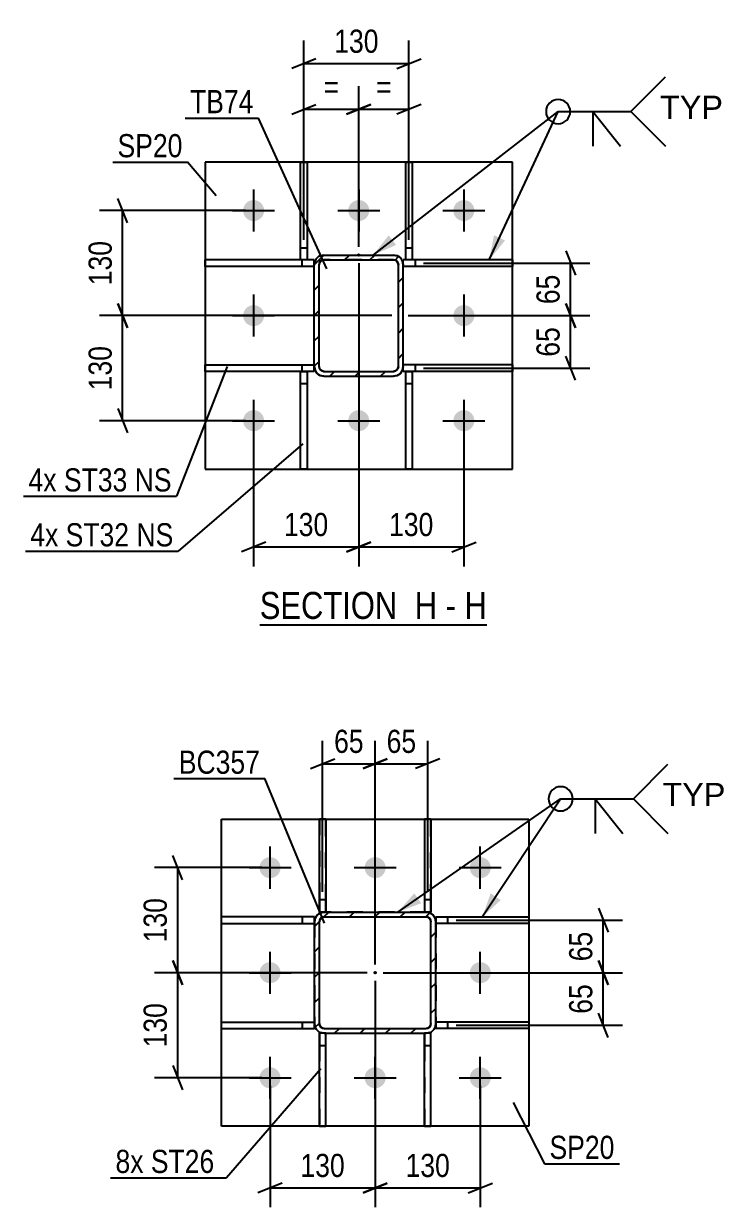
# Model space of a CAD drawing. Header units: millimetres. Extents: x -853 to 336, y -866 to -25.
# Drawn here: x -27.4 to 59.4, y -461.5 to -315 of the extents above; entities that cross this region are included whole.
import ezdxf

# ---------------------------------------------------------------- set-up
doc = ezdxf.new("R2010")
doc.units = ezdxf.units.MM
doc.linetypes.add('DXK_LINE_DOT2', pattern=[3.9198, 1.9599, -1.9599])
doc.linetypes.add('DXK_LINE_DOT3', pattern=[5.9187, 2.979, -0.9799, 0.9799, -0.9799])
doc.styles.add('Arial', font='ARIAL.TTF', dxfattribs={"height": 0.2})
doc.styles.add('Arial Narrow', font='ARIALN.TTF', dxfattribs={"height": 0.2})

# ---------------------------------------------------------------- blocks, each defined once
blk = doc.blocks.new('Unknown-570393679-18 - 10640')
at = {"color": 6, "linetype": 'Continuous'}
blk.add_line((1.84, -389.45), (29.92, -389.45), dxfattribs=at)
at = {"color": 0, "linetype": 'Continuous'}
for points in [[(19.95, -388.7), (19.95, -385.2), (1.84, -385.2), (1.84, -388.7)], [(23.77, -388.7), (23.77, -385.2), (21, -385.2), (21, -388.7)], [(26.1, -388.7), (26.1, -385.2), (24.82, -385.2), (24.82, -388.7)], [(29.92, -388.7), (29.92, -385.2), (27.15, -385.2), (27.15, -388.7)]]:
    blk.add_wipeout(points, dxfattribs=at)
at = {"color": 7, "linetype": 'Continuous', "style": 'Arial Narrow'}
for s, p in [('SECTION ', (1.84, -388.7)), ('H', (21, -388.7)), ('H', (27.15, -388.7)), ('-', (24.82, -388.7))]:
    blk.add_text(s, height=3.34, dxfattribs=at).set_placement(p)
blk = doc.blocks.new('Part-570393679-10887 - 10640')
at = {"color": 2, "linetype": 'Continuous'}
for p, q in [((-4.92, -345.07), (-4.92, -344.27)), ((6.89, -344.27), (-4.92, -344.27)), ((8.58, -345.07), (-4.92, -345.07)), ((8.58, -344.27), (7.69, -344.27)), ((8.58, -344.87), (8.58, -344.27))]:
    blk.add_line(p, q, dxfattribs=at)
at = {"color": 7, "linetype": 'DXK_LINE_DOT2'}
for p, q in [((7.69, -344.27), (6.89, -344.27)), ((7.08, -345.07), (7.08, -344.27)), ((8.58, -345.07), (8.58, -344.87))]:
    blk.add_line(p, q, dxfattribs=at)
blk = doc.blocks.new('Bolt-570393679-10666 - 10640')
at = {"linetype": 'Continuous'}
for points in [[(2.38, -338.17, -1), (-0.22, -338.17, -1)], [(15.38, -338.17, -1), (12.78, -338.17, -1)], [(28.38, -338.17, -1), (25.78, -338.17, -1)], [(2.38, -351.17, -1), (-0.22, -351.17, -1)], [(28.38, -351.17, -1), (25.78, -351.17, -1)], [(2.38, -364.17, -1), (-0.22, -364.17, -1)], [(15.38, -364.17, -1), (12.78, -364.17, -1)], [(28.38, -364.17, -1), (25.78, -364.17, -1)]]:
    blk.add_hatch(color=1, dxfattribs=at).paths.add_polyline_path(points)
at = {"color": 1, "linetype": 'Continuous'}
for p, q in [((1.08, -335.57), (1.08, -340.77)), ((14.08, -335.57), (14.08, -340.77)), ((27.08, -335.57), (27.08, -340.77)), ((-1.52, -338.17), (3.68, -338.17)), ((11.48, -338.17), (16.68, -338.17)), ((24.48, -338.17), (29.68, -338.17)), ((1.08, -348.57), (1.08, -353.77)), ((27.08, -348.57), (27.08, -353.77)), ((-1.52, -351.17), (3.68, -351.17)), ((24.48, -351.17), (29.68, -351.17)), ((1.08, -361.57), (1.08, -366.77)), ((14.08, -361.57), (14.08, -366.77)), ((27.08, -361.57), (27.08, -366.77)), ((-1.52, -364.17), (3.68, -364.17)), ((11.48, -364.17), (16.68, -364.17)), ((24.48, -364.17), (29.68, -364.17))]:
    blk.add_line(p, q, dxfattribs=at)
blk = doc.blocks.new('Part-570393679-10857 - 10640')
at = {"color": 2, "linetype": 'Continuous'}
for p, q in [((6.89, -344.28), (6.89, -332.17)), ((6.89, -332.17), (7.69, -332.17)), ((7.69, -332.17), (7.69, -344.28)), ((7.69, -344.28), (6.89, -344.28))]:
    blk.add_line(p, q, dxfattribs=at)
at = {"color": 7, "linetype": 'DXK_LINE_DOT2'}
blk.add_line((6.89, -342.78), (7.69, -342.78), dxfattribs=at)
blk = doc.blocks.new('Part-570393679-10862 - 10640')
at = {"color": 2, "linetype": 'Continuous'}
for p, q in [((19.89, -344.28), (19.89, -332.17)), ((19.89, -332.17), (20.69, -332.17)), ((20.69, -332.17), (20.69, -344.28)), ((20.69, -344.28), (19.89, -344.28))]:
    blk.add_line(p, q, dxfattribs=at)
at = {"color": 7, "linetype": 'DXK_LINE_DOT2'}
blk.add_line((19.89, -342.78), (20.69, -342.78), dxfattribs=at)
blk = doc.blocks.new('Part-570393679-10867 - 10640')
at = {"color": 2, "linetype": 'Continuous'}
for p, q in [((6.89, -370.17), (6.89, -358.08)), ((6.89, -358.08), (7.69, -358.08)), ((7.69, -358.08), (7.69, -370.17)), ((7.69, -370.17), (6.89, -370.17))]:
    blk.add_line(p, q, dxfattribs=at)
at = {"color": 7, "linetype": 'DXK_LINE_DOT2'}
blk.add_line((6.89, -359.58), (7.69, -359.58), dxfattribs=at)
blk = doc.blocks.new('Part-570393679-10882 - 10640')
at = {"color": 2, "linetype": 'Continuous'}
for p, q in [((33.08, -332.17), (-4.92, -332.17)), ((-4.92, -332.17), (-4.92, -370.17)), ((33.08, -370.17), (33.08, -332.17)), ((-4.92, -370.17), (33.08, -370.17))]:
    blk.add_line(p, q, dxfattribs=at)
blk = doc.blocks.new('Part-570393679-10892 - 10640')
at = {"color": 2, "linetype": 'Continuous'}
for p, q in [((19.89, -370.17), (19.89, -358.08)), ((19.89, -358.08), (20.69, -358.08)), ((20.69, -358.08), (20.69, -370.17)), ((20.69, -370.17), (19.89, -370.17))]:
    blk.add_line(p, q, dxfattribs=at)
at = {"color": 7, "linetype": 'DXK_LINE_DOT2'}
blk.add_line((19.89, -359.58), (20.69, -359.58), dxfattribs=at)
blk = doc.blocks.new('Part-570393679-10898 - 10640')
at = {"linetype": 'Continuous'}
h = blk.add_hatch(dxfattribs=at)
h.set_pattern_fill('', scale=0.7, style=0, pattern_type=0)
h.set_pattern_definition([(45, (8.5769, -344.869), (-1.57154, 1.57154), [])])
h.paths.add_polyline_path([(8.67, -344.41), (8.58, -344.87), (8.58, -357.47), (8.67, -357.93), (8.93, -358.32), (9.32, -358.58), (9.78, -358.67), (18.38, -358.67), (18.84, -358.58), (19.23, -358.32), (19.49, -357.93), (19.58, -357.47), (19.58, -344.87), (19.49, -344.41), (19.23, -344.02), (18.84, -343.76), (18.38, -343.67), (9.78, -343.67), (9.32, -343.76), (8.93, -344.02)])
h.paths.add_polyline_path([(9.55, -344.31), (9.78, -344.27), (18.38, -344.27), (18.61, -344.31), (18.8, -344.44), (18.93, -344.64), (18.98, -344.87), (18.98, -357.47), (18.93, -357.7), (18.8, -357.89), (18.61, -358.02), (18.38, -358.07), (9.78, -358.07), (9.55, -358.02), (9.35, -357.89), (9.22, -357.7), (9.18, -357.47), (9.18, -344.87), (9.22, -344.64), (9.35, -344.44)])
blk.add_hatch(color=30, dxfattribs=at).paths.add_polyline_path([(14.08, -343.77, -1), (14.08, -343.57, -1)])
at = {"color": 7, "linetype": 'DXK_LINE_DOT2'}
for p, q in [((9.32, -343.76), (9.78, -343.67)), ((9.78, -343.67), (18.38, -343.67)), ((18.38, -343.67), (18.84, -343.76)), ((8.58, -344.87), (8.67, -344.41)), ((8.58, -357.47), (8.58, -344.87)), ((9.22, -344.64), (9.18, -344.87)), ((9.18, -357.47), (9.18, -344.87)), ((9.35, -344.44), (9.22, -344.64)), ((9.55, -344.31), (9.35, -344.44)), ((9.78, -344.27), (9.55, -344.31)), ((18.38, -344.27), (9.78, -344.27)), ((18.61, -344.31), (18.38, -344.27)), ((18.8, -344.44), (18.61, -344.31)), ((18.93, -344.64), (18.8, -344.44)), ((18.98, -344.87), (18.93, -344.64)), ((18.98, -357.47), (18.98, -344.87)), ((19.49, -344.41), (19.58, -344.87)), ((19.58, -357.47), (19.58, -344.87)), ((8.67, -357.93), (8.58, -357.47)), ((9.18, -357.47), (9.22, -357.7)), ((9.22, -357.7), (9.35, -357.89)), ((9.78, -358.67), (9.32, -358.58)), ((9.35, -357.89), (9.55, -358.02)), ((9.55, -358.02), (9.78, -358.07)), ((9.78, -358.07), (18.38, -358.07)), ((9.78, -358.67), (18.38, -358.67)), ((18.38, -358.07), (18.61, -358.02)), ((18.84, -358.58), (18.38, -358.67)), ((18.61, -358.02), (18.8, -357.89)), ((18.8, -357.89), (18.93, -357.7)), ((18.93, -357.7), (18.98, -357.47)), ((19.58, -357.47), (19.49, -357.93))]:
    blk.add_line(p, q, dxfattribs=at)
at = {"color": 2, "linetype": 'Continuous'}
for p, q in [((9.78, -343.67), (9.32, -343.76)), ((9.78, -343.67), (18.38, -343.67)), ((18.84, -343.76), (18.38, -343.67)), ((8.67, -344.41), (8.58, -344.87)), ((8.58, -357.47), (8.58, -344.87)), ((9.18, -344.87), (9.22, -344.64)), ((9.18, -357.47), (9.18, -344.87)), ((9.22, -344.64), (9.35, -344.44)), ((9.35, -344.44), (9.55, -344.31)), ((9.55, -344.31), (9.78, -344.27)), ((9.78, -344.27), (18.38, -344.27)), ((18.38, -344.27), (18.61, -344.31)), ((18.61, -344.31), (18.8, -344.44)), ((18.8, -344.44), (18.93, -344.64)), ((18.93, -344.64), (18.98, -344.87)), ((18.98, -357.47), (18.98, -344.87)), ((19.58, -344.87), (19.49, -344.41)), ((19.58, -357.47), (19.58, -344.87)), ((8.58, -357.47), (8.67, -357.93)), ((9.22, -357.7), (9.18, -357.47)), ((9.35, -357.89), (9.22, -357.7)), ((9.32, -358.58), (9.78, -358.67)), ((9.55, -358.02), (9.35, -357.89)), ((9.78, -358.07), (9.55, -358.02)), ((9.78, -358.07), (18.38, -358.07)), ((9.78, -358.67), (18.38, -358.67)), ((18.61, -358.02), (18.38, -358.07)), ((18.38, -358.67), (18.84, -358.58)), ((18.8, -357.89), (18.61, -358.02)), ((18.93, -357.7), (18.8, -357.89)), ((18.98, -357.47), (18.93, -357.7)), ((19.49, -357.93), (19.58, -357.47))]:
    blk.add_line(p, q, dxfattribs=at)
at = {"color": 30, "linetype": 'DXK_LINE_DOT3'}
blk.add_line((14.08, -343.67), (14.08, -343.67), dxfattribs=at)
at = {"color": 30, "linetype": 'Continuous'}
blk.add_circle((14.08, -343.67), 0.1, dxfattribs=at)
at = {"color": 7, "linetype": 'DXK_LINE_DOT2'}
for centre, start, end in [((9.78, -344.87), 112.5, 157.5), ((18.38, -344.87), 22.5, 67.5), ((9.78, -357.47), 202.5, 247.5), ((18.38, -357.47), 292.5, 337.5)]:
    blk.add_arc(centre, 1.2, start, end, dxfattribs=at)
at = {"color": 2, "linetype": 'Continuous'}
for centre, start, end in [((9.78, -344.87), 112.5, 157.5), ((18.38, -344.87), 22.5, 67.5), ((9.78, -357.47), 202.5, 247.5), ((18.38, -357.47), 292.5, 337.5)]:
    blk.add_arc(centre, 1.2, start, end, dxfattribs=at)
blk = doc.blocks.new('Part-570393679-10906 - 10640')
at = {"color": 2, "linetype": 'Continuous'}
for p, q in [((-4.92, -358.07), (-4.92, -357.27)), ((-4.92, -357.27), (8.58, -357.27)), ((8.58, -358.07), (-4.92, -358.07)), ((8.58, -358.07), (8.58, -357.47))]:
    blk.add_line(p, q, dxfattribs=at)
at = {"color": 7, "linetype": 'DXK_LINE_DOT2'}
for p, q in [((7.08, -358.07), (7.08, -357.27)), ((8.58, -357.27), (8.58, -357.47))]:
    blk.add_line(p, q, dxfattribs=at)
blk = doc.blocks.new('Part-570393679-10911 - 10640')
at = {"color": 2, "linetype": 'Continuous'}
for p, q in [((19.89, -344.27), (19.58, -344.27)), ((19.58, -344.87), (19.58, -344.27)), ((33.08, -345.07), (19.58, -345.07)), ((33.08, -344.27), (20.69, -344.27)), ((33.08, -344.27), (33.08, -345.07))]:
    blk.add_line(p, q, dxfattribs=at)
at = {"color": 7, "linetype": 'DXK_LINE_DOT2'}
for p, q in [((19.58, -345.07), (19.58, -344.87)), ((20.69, -344.27), (19.89, -344.27)), ((21.08, -345.07), (21.08, -344.27))]:
    blk.add_line(p, q, dxfattribs=at)
blk = doc.blocks.new('Part-570393679-10916 - 10640')
at = {"color": 2, "linetype": 'Continuous'}
for p, q in [((33.08, -357.27), (19.58, -357.27)), ((33.08, -357.27), (33.08, -358.07)), ((19.58, -358.07), (19.58, -357.47)), ((33.08, -358.07), (19.58, -358.07))]:
    blk.add_line(p, q, dxfattribs=at)
at = {"color": 7, "linetype": 'DXK_LINE_DOT2'}
for p, q in [((19.58, -357.47), (19.58, -357.27)), ((21.08, -358.07), (21.08, -357.27))]:
    blk.add_line(p, q, dxfattribs=at)
blk = doc.blocks.new('Part-570393679-11430 - 11221')
at = {"color": 2, "linetype": 'Continuous'}
for p, q in [((23.61, -425.58), (23.61, -425.58)), ((23.61, -425.58), (35.11, -425.58)), ((23.61, -425.58), (23.61, -426.18)), ((35.11, -425.58), (35.11, -426.38)), ((35.11, -426.38), (23.61, -426.38))]:
    blk.add_line(p, q, dxfattribs=at)
at = {"color": 7, "linetype": 'DXK_LINE_DOT2'}
for p, q in [((23.61, -426.38), (23.61, -425.58)), ((23.61, -426.18), (23.61, -426.38)), ((25.11, -426.38), (25.11, -425.58))]:
    blk.add_line(p, q, dxfattribs=at)
blk = doc.blocks.new('Part-570393679-11398 - 11221')
at = {"color": 2, "linetype": 'Continuous'}
for p, q in [((-2.89, -426.38), (-2.89, -425.58)), ((8.61, -425.58), (-2.89, -425.58)), ((8.61, -425.58), (8.61, -425.58)), ((8.61, -425.58), (8.61, -426.18)), ((-2.89, -426.38), (8.61, -426.38))]:
    blk.add_line(p, q, dxfattribs=at)
at = {"color": 7, "linetype": 'DXK_LINE_DOT2'}
for p, q in [((7.11, -426.38), (7.11, -425.58)), ((8.61, -426.38), (8.61, -425.58)), ((8.61, -425.58), (8.61, -425.58)), ((8.61, -426.18), (8.61, -426.38))]:
    blk.add_line(p, q, dxfattribs=at)
blk = doc.blocks.new('Part-570393679-11300 - 11221')
at = {"linetype": 'Continuous'}
h = blk.add_hatch(dxfattribs=at)
h.set_pattern_fill('', scale=0.7, style=0, pattern_type=0)
h.set_pattern_definition([(45, (8.7007, -439.2362), (-1.57154, 1.57154), [])])
h.paths.add_polyline_path([(8.61, -438.78), (8.7, -439.24), (8.96, -439.63), (9.35, -439.89), (9.81, -439.98), (22.41, -439.98), (22.87, -439.89), (23.26, -439.63), (23.52, -439.24), (23.61, -438.78), (23.61, -426.18), (23.52, -425.72), (23.26, -425.33), (22.87, -425.07), (22.41, -424.98), (9.81, -424.98), (9.35, -425.07), (8.96, -425.33), (8.7, -425.72), (8.61, -426.18)])
h.paths.add_polyline_path([(9.21, -426.18), (9.26, -425.95), (9.39, -425.75), (9.58, -425.62), (9.81, -425.58), (22.41, -425.58), (22.64, -425.62), (22.83, -425.75), (22.96, -425.95), (23.01, -426.18), (23.01, -438.78), (22.96, -439.01), (22.83, -439.2), (22.64, -439.33), (22.41, -439.38), (9.81, -439.38), (9.58, -439.33), (9.39, -439.2), (9.26, -439.01), (9.21, -438.78)])
blk.add_hatch(color=30, dxfattribs=at).paths.add_polyline_path([(16.11, -432.58, -1), (16.11, -432.38, -1)])
at = {"color": 7, "linetype": 'DXK_LINE_DOT2'}
for p, q in [((8.61, -426.18), (8.7, -425.72)), ((8.61, -426.18), (8.61, -438.78)), ((9.26, -425.95), (9.21, -426.18)), ((9.21, -438.78), (9.21, -426.18)), ((9.39, -425.75), (9.26, -425.95)), ((9.35, -425.07), (9.81, -424.98)), ((9.58, -425.62), (9.39, -425.75)), ((9.81, -425.58), (9.58, -425.62)), ((22.41, -424.98), (9.81, -424.98)), ((9.81, -425.58), (22.41, -425.58)), ((22.41, -424.98), (22.87, -425.07)), ((22.64, -425.62), (22.41, -425.58)), ((22.83, -425.75), (22.64, -425.62)), ((22.96, -425.95), (22.83, -425.75)), ((23.01, -426.18), (22.96, -425.95)), ((23.01, -438.78), (23.01, -426.18)), ((23.52, -425.72), (23.61, -426.18)), ((23.61, -426.18), (23.61, -438.78)), ((8.7, -439.24), (8.61, -438.78)), ((9.21, -438.78), (9.26, -439.01)), ((9.26, -439.01), (9.39, -439.2)), ((9.39, -439.2), (9.58, -439.33)), ((9.58, -439.33), (9.81, -439.38)), ((9.81, -439.38), (22.41, -439.38)), ((22.41, -439.38), (22.64, -439.33)), ((22.64, -439.33), (22.83, -439.2)), ((22.83, -439.2), (22.96, -439.01)), ((22.96, -439.01), (23.01, -438.78)), ((23.61, -438.78), (23.52, -439.24)), ((9.81, -439.98), (9.35, -439.89)), ((9.81, -439.98), (22.41, -439.98)), ((22.87, -439.89), (22.41, -439.98))]:
    blk.add_line(p, q, dxfattribs=at)
at = {"color": 2, "linetype": 'Continuous'}
for p, q in [((8.7, -425.72), (8.61, -426.18)), ((8.61, -426.18), (8.61, -426.18)), ((8.61, -438.78), (8.61, -426.18)), ((9.21, -426.18), (9.26, -425.95)), ((9.21, -426.18), (9.21, -426.18)), ((9.21, -438.78), (9.21, -426.18)), ((9.26, -425.95), (9.39, -425.75)), ((9.81, -424.98), (9.35, -425.07)), ((9.39, -425.75), (9.58, -425.62)), ((9.58, -425.62), (9.81, -425.58)), ((9.81, -424.98), (9.81, -424.98)), ((9.81, -424.98), (22.41, -424.98)), ((9.81, -425.58), (9.81, -425.58)), ((9.81, -425.58), (22.41, -425.58)), ((22.41, -424.98), (22.41, -424.98)), ((22.87, -425.07), (22.41, -424.98)), ((22.41, -425.58), (22.41, -425.58)), ((22.41, -425.58), (22.64, -425.62)), ((22.64, -425.62), (22.83, -425.75)), ((22.83, -425.75), (22.96, -425.95)), ((22.96, -425.95), (23.01, -426.18)), ((23.01, -426.18), (23.01, -426.18)), ((23.01, -438.78), (23.01, -426.18)), ((23.61, -426.18), (23.52, -425.72)), ((23.61, -426.18), (23.61, -426.18)), ((23.61, -438.78), (23.61, -426.18)), ((8.61, -438.78), (8.61, -438.78)), ((8.61, -438.78), (8.7, -439.24)), ((9.21, -438.78), (9.21, -438.78)), ((9.26, -439.01), (9.21, -438.78)), ((9.39, -439.2), (9.26, -439.01)), ((9.58, -439.33), (9.39, -439.2)), ((9.81, -439.38), (9.58, -439.33)), ((9.81, -439.38), (9.81, -439.38)), ((9.81, -439.38), (22.41, -439.38)), ((22.64, -439.33), (22.41, -439.38)), ((22.41, -439.38), (22.41, -439.38)), ((22.83, -439.2), (22.64, -439.33)), ((22.96, -439.01), (22.83, -439.2)), ((23.01, -438.78), (22.96, -439.01)), ((23.01, -438.78), (23.01, -438.78)), ((23.52, -439.24), (23.61, -438.78)), ((23.61, -438.78), (23.61, -438.78)), ((9.35, -439.89), (9.81, -439.98)), ((9.81, -439.98), (9.81, -439.98)), ((9.81, -439.98), (22.41, -439.98)), ((22.41, -439.98), (22.87, -439.89)), ((22.41, -439.98), (22.41, -439.98))]:
    blk.add_line(p, q, dxfattribs=at)
at = {"color": 7, "linetype": 'DXK_LINE_DOT3'}
blk.add_line((16.11, -432.48), (16.11, -432.48), dxfattribs=at)
at = {"color": 30, "linetype": 'DXK_LINE_DOT3'}
blk.add_line((16.11, -432.48), (16.11, -432.48), dxfattribs=at)
at = {"color": 30, "linetype": 'Continuous'}
blk.add_circle((16.11, -432.48), 0.1, dxfattribs=at)
at = {"color": 7, "linetype": 'DXK_LINE_DOT2'}
for centre, start, end in [((9.81, -426.18), 112.5, 157.5), ((22.41, -426.18), 22.5, 67.5), ((9.81, -438.78), 202.5, 247.5), ((22.41, -438.78), 292.5, 337.5)]:
    blk.add_arc(centre, 1.2, start, end, dxfattribs=at)
at = {"color": 2, "linetype": 'Continuous'}
for centre, start, end in [((9.81, -426.18), 112.5, 157.5), ((22.41, -426.18), 22.5, 67.5), ((9.81, -438.78), 202.5, 247.5), ((22.41, -438.78), 292.5, 337.5)]:
    blk.add_arc(centre, 1.2, start, end, dxfattribs=at)
blk = doc.blocks.new('Part-570393679-11568 - 11221')
at = {"color": 2, "linetype": 'Continuous'}
for p, q in [((9.21, -439.98), (9.21, -439.98)), ((9.21, -451.48), (9.21, -439.98)), ((9.81, -439.98), (9.21, -439.98)), ((10.01, -451.48), (10.01, -439.98)), ((9.21, -451.48), (10.01, -451.48))]:
    blk.add_line(p, q, dxfattribs=at)
at = {"color": 7, "linetype": 'DXK_LINE_DOT2'}
for p, q in [((9.21, -439.98), (9.21, -441.48)), ((10.01, -439.98), (9.81, -439.98)), ((10.01, -441.48), (10.01, -439.98)), ((9.21, -441.48), (9.21, -451.48)), ((9.21, -441.48), (10.01, -441.48)), ((10.01, -451.48), (10.01, -441.48))]:
    blk.add_line(p, q, dxfattribs=at)
blk = doc.blocks.new('Part-570393679-11391 - 11221')
at = {"color": 2, "linetype": 'Continuous'}
for p, q in [((-2.89, -451.48), (-2.89, -413.48)), ((-2.89, -413.48), (35.11, -413.48)), ((35.11, -413.48), (35.11, -451.48)), ((35.11, -451.48), (-2.89, -451.48))]:
    blk.add_line(p, q, dxfattribs=at)
blk = doc.blocks.new('Part-570393679-11529 - 11221')
at = {"color": 2, "linetype": 'Continuous'}
for p, q in [((-2.89, -439.38), (-2.89, -438.58)), ((-2.89, -438.58), (8.61, -438.58)), ((-2.89, -439.38), (8.61, -439.38)), ((8.61, -438.78), (8.61, -439.38)), ((8.61, -439.38), (8.61, -439.38))]:
    blk.add_line(p, q, dxfattribs=at)
at = {"color": 7, "linetype": 'DXK_LINE_DOT2'}
for p, q in [((7.11, -439.38), (7.11, -438.58)), ((8.61, -439.38), (8.61, -438.58)), ((8.61, -438.58), (8.61, -438.78)), ((8.61, -439.38), (8.61, -439.38))]:
    blk.add_line(p, q, dxfattribs=at)
blk = doc.blocks.new('Part-570393679-11558 - 11221')
at = {"color": 2, "linetype": 'Continuous'}
for p, q in [((10.01, -413.48), (9.21, -413.48)), ((9.21, -424.98), (9.21, -413.48)), ((10.01, -413.48), (10.01, -424.98)), ((9.81, -424.98), (9.21, -424.98))]:
    blk.add_line(p, q, dxfattribs=at)
at = {"color": 7, "linetype": 'DXK_LINE_DOT2'}
for p, q in [((9.21, -413.48), (9.21, -423.48)), ((10.01, -423.48), (10.01, -413.48)), ((10.01, -423.48), (9.21, -423.48)), ((9.21, -423.48), (9.21, -424.98)), ((10.01, -424.98), (10.01, -423.48)), ((10.01, -424.98), (9.81, -424.98)), ((10.01, -424.98), (10.01, -424.98))]:
    blk.add_line(p, q, dxfattribs=at)
blk = doc.blocks.new('Part-570393679-11563 - 11221')
at = {"color": 2, "linetype": 'Continuous'}
for p, q in [((22.21, -451.48), (22.21, -439.98)), ((23.01, -439.98), (22.41, -439.98)), ((23.01, -451.48), (23.01, -439.98)), ((22.21, -451.48), (23.01, -451.48))]:
    blk.add_line(p, q, dxfattribs=at)
at = {"color": 7, "linetype": 'DXK_LINE_DOT2'}
for p, q in [((22.21, -439.98), (22.21, -439.98)), ((22.21, -439.98), (22.21, -441.48)), ((22.41, -439.98), (22.21, -439.98)), ((23.01, -441.48), (23.01, -439.98)), ((22.21, -441.48), (22.21, -451.48)), ((22.21, -441.48), (23.01, -441.48)), ((23.01, -451.48), (23.01, -441.48))]:
    blk.add_line(p, q, dxfattribs=at)
blk = doc.blocks.new('Part-570393679-11569 - 11221')
at = {"color": 2, "linetype": 'Continuous'}
for p, q in [((35.11, -438.58), (23.61, -438.58)), ((23.61, -438.78), (23.61, -439.38)), ((23.61, -439.38), (23.61, -439.38)), ((35.11, -439.38), (23.61, -439.38)), ((35.11, -438.58), (35.11, -439.38))]:
    blk.add_line(p, q, dxfattribs=at)
at = {"color": 7, "linetype": 'DXK_LINE_DOT2'}
for p, q in [((23.61, -439.38), (23.61, -438.58)), ((23.61, -438.58), (23.61, -438.78)), ((25.11, -439.38), (25.11, -438.58))]:
    blk.add_line(p, q, dxfattribs=at)
blk = doc.blocks.new('Part-570393679-11575 - 11221')
at = {"color": 2, "linetype": 'Continuous'}
for p, q in [((23.01, -413.48), (22.21, -413.48)), ((22.21, -413.48), (22.21, -424.98)), ((23.01, -413.48), (23.01, -424.98)), ((23.01, -424.98), (22.41, -424.98)), ((23.01, -424.98), (23.01, -424.98))]:
    blk.add_line(p, q, dxfattribs=at)
at = {"color": 7, "linetype": 'DXK_LINE_DOT2'}
for p, q in [((22.21, -413.48), (22.21, -423.48)), ((23.01, -423.48), (23.01, -413.48)), ((23.01, -423.48), (22.21, -423.48)), ((22.21, -423.48), (22.21, -424.98)), ((23.01, -424.98), (23.01, -423.48)), ((22.21, -424.98), (22.41, -424.98)), ((23.01, -424.98), (23.01, -424.98))]:
    blk.add_line(p, q, dxfattribs=at)
blk = doc.blocks.new('Bolt-570393679-11578 - 11221')
at = {"linetype": 'Continuous'}
for points in [[(1.81, -419.48, -1), (4.41, -419.48, -1)], [(14.81, -419.48, -1), (17.41, -419.48, -1)], [(27.81, -419.48, -1), (30.41, -419.48, -1)], [(1.81, -432.48, -1), (4.41, -432.48, -1)], [(27.81, -432.48, -1), (30.41, -432.48, -1)], [(1.81, -445.48, -1), (4.41, -445.48, -1)], [(14.81, -445.48, -1), (17.41, -445.48, -1)], [(27.81, -445.48, -1), (30.41, -445.48, -1)]]:
    blk.add_hatch(color=1, dxfattribs=at).paths.add_polyline_path(points)
at = {"color": 1, "linetype": 'Continuous'}
for p, q in [((3.11, -422.08), (3.11, -416.88)), ((16.11, -422.08), (16.11, -416.88)), ((29.11, -422.08), (29.11, -416.88)), ((0.51, -419.48), (5.71, -419.48)), ((13.51, -419.48), (18.71, -419.48)), ((26.51, -419.48), (31.71, -419.48)), ((3.11, -435.08), (3.11, -429.88)), ((29.11, -435.08), (29.11, -429.88)), ((0.51, -432.48), (5.71, -432.48)), ((26.51, -432.48), (31.71, -432.48)), ((3.11, -448.08), (3.11, -442.88)), ((16.11, -448.08), (16.11, -442.88)), ((29.11, -448.08), (29.11, -442.88)), ((0.51, -445.48), (5.71, -445.48)), ((13.51, -445.48), (18.71, -445.48)), ((26.51, -445.48), (31.71, -445.48))]:
    blk.add_line(p, q, dxfattribs=at)
blk = doc.blocks.new('StraightDimension-570393679-11087 - 10640')
at = {"color": 7, "linetype": 'Continuous'}
for p, q in [((7.29, -341.78), (7.29, -317.14)), ((20.29, -341.78), (20.29, -317.14)), ((8.79, -319.39), (5.79, -320.59)), ((7.29, -319.99), (20.29, -319.99)), ((18.79, -320.59), (21.79, -319.39))]:
    blk.add_line(p, q, dxfattribs=at)
at = {"color": 0}
blk.add_wipeout([(17.13, -319.24), (17.13, -315.04), (10.45, -315.04), (10.45, -319.24)], dxfattribs=at)
at = {"color": 3, "style": 'Arial Narrow'}
blk.add_text('130', height=2.863, dxfattribs=at).set_placement((11.05, -318.64))
blk = doc.blocks.new('StraightDimension-570393679-11026 - 10640')
at = {"color": 7, "linetype": 'Continuous'}
for p, q in [((39.67, -343.17), (40.87, -346.17)), ((22.08, -344.67), (42.67, -344.67)), ((40.27, -351.17), (40.27, -344.67)), ((40.87, -352.67), (39.67, -349.67)), ((20.18, -351.17), (42.67, -351.17))]:
    blk.add_line(p, q, dxfattribs=at)
at = {"color": 0}
blk.add_wipeout([(39.52, -345.49), (35.32, -345.49), (35.32, -350.35), (39.52, -350.35)], dxfattribs=at)
at = {"color": 3, "style": 'Arial Narrow'}
blk.add_text('65', height=2.863, rotation=90.0002, dxfattribs=at).set_placement((38.92, -349.75))
blk = doc.blocks.new('StraightDimension-570393679-11039 - 10640')
at = {"color": 7, "linetype": 'Continuous'}
for p, q in [((39.67, -349.67), (40.87, -352.67)), ((20.18, -351.17), (42.67, -351.17)), ((40.27, -357.67), (40.27, -351.17)), ((40.87, -359.17), (39.67, -356.17)), ((22.08, -357.67), (42.67, -357.67))]:
    blk.add_line(p, q, dxfattribs=at)
at = {"color": 0}
blk.add_wipeout([(39.52, -351.99), (35.32, -351.99), (35.32, -356.85), (39.52, -356.85)], dxfattribs=at)
at = {"color": 3, "style": 'Arial Narrow'}
blk.add_text('65', height=2.863, rotation=90.0002, dxfattribs=at).set_placement((38.92, -356.25))
blk = doc.blocks.new('StraightDimension-570393679-11052 - 10640')
at = {"color": 7, "linetype": 'Continuous'}
for p, q in [((14.08, -344.67), (14.08, -382.2)), ((27.08, -365.17), (27.08, -382.2)), ((15.58, -379.2), (12.58, -380.4)), ((25.58, -380.4), (28.58, -379.2)), ((14.08, -379.8), (27.08, -379.8))]:
    blk.add_line(p, q, dxfattribs=at)
at = {"color": 0}
blk.add_wipeout([(23.92, -379.05), (23.92, -374.85), (17.23, -374.85), (17.23, -379.05)], dxfattribs=at)
at = {"color": 3, "style": 'Arial Narrow'}
blk.add_text('130', height=2.863, dxfattribs=at).set_placement((17.83, -378.45))
blk = doc.blocks.new('StraightDimension-570393679-11062 - 10640')
at = {"color": 7, "linetype": 'Continuous'}
for p, q in [((14.08, -344.67), (14.08, -382.2)), ((1.08, -365.17), (1.08, -382.2)), ((2.58, -379.2), (-0.42, -380.4)), ((12.58, -380.4), (15.58, -379.2)), ((1.08, -379.8), (14.08, -379.8))]:
    blk.add_line(p, q, dxfattribs=at)
at = {"color": 0}
blk.add_wipeout([(10.92, -379.05), (10.92, -374.85), (4.23, -374.85), (4.23, -379.05)], dxfattribs=at)
at = {"color": 3, "style": 'Arial Narrow'}
blk.add_text('130', height=2.863, dxfattribs=at).set_placement((4.83, -378.45))
blk = doc.blocks.new('StraightDimension-570393679-11073 - 10640')
at = {"color": 7, "linetype": 'Continuous'}
for p, q in [((14.08, -342.67), (14.08, -322.79)), ((20.29, -341.78), (20.29, -322.79)), ((12.58, -326.24), (15.58, -325.04)), ((21.79, -325.04), (18.79, -326.24)), ((14.08, -325.64), (20.29, -325.64))]:
    blk.add_line(p, q, dxfattribs=at)
at = {"color": 0}
blk.add_wipeout([(18.74, -324.89), (18.74, -320.69), (15.63, -320.69), (15.63, -324.89)], dxfattribs=at)
at = {"color": 3, "style": 'Arial Narrow'}
blk.add_text('=', height=2.86, dxfattribs=at).set_placement((16.23, -324.29))
blk = doc.blocks.new('StraightDimension-570393679-11080 - 10640')
at = {"color": 7, "linetype": 'Continuous'}
for p, q in [((7.29, -341.78), (7.29, -322.79)), ((14.08, -342.67), (14.08, -322.79)), ((5.79, -326.24), (8.79, -325.04)), ((15.58, -325.04), (12.58, -326.24)), ((7.29, -325.64), (14.08, -325.64))]:
    blk.add_line(p, q, dxfattribs=at)
at = {"color": 0}
blk.add_wipeout([(12.24, -324.89), (12.24, -320.69), (9.13, -320.69), (9.13, -324.89)], dxfattribs=at)
at = {"color": 3, "style": 'Arial Narrow'}
blk.add_text('=', height=2.86, dxfattribs=at).set_placement((9.73, -324.29))
blk = doc.blocks.new('StraightDimension-570393679-11092 - 10640')
at = {"color": 7, "linetype": 'Continuous'}
for p, q in [((-14.52, -352.67), (-15.72, -349.67)), ((18.18, -351.17), (-17.97, -351.17)), ((-15.12, -364.17), (-15.12, -351.17)), ((-15.72, -362.67), (-14.52, -365.67)), ((0.08, -364.17), (-17.97, -364.17))]:
    blk.add_line(p, q, dxfattribs=at)
at = {"color": 0}
blk.add_wipeout([(-15.87, -354.33), (-20.07, -354.33), (-20.07, -361.01), (-15.87, -361.01)], dxfattribs=at)
at = {"color": 3, "style": 'Arial Narrow'}
blk.add_text('130', height=2.863, rotation=90.0002, dxfattribs=at).set_placement((-16.47, -360.41))
blk = doc.blocks.new('StraightDimension-570393679-11108 - 10640')
at = {"color": 7, "linetype": 'Continuous'}
for p, q in [((-14.52, -339.67), (-15.72, -336.67)), ((0.08, -338.17), (-17.97, -338.17)), ((-15.12, -351.17), (-15.12, -338.17)), ((-15.72, -349.67), (-14.52, -352.67)), ((18.18, -351.17), (-17.97, -351.17))]:
    blk.add_line(p, q, dxfattribs=at)
at = {"color": 0}
blk.add_wipeout([(-15.87, -341.33), (-20.07, -341.33), (-20.07, -348.01), (-15.87, -348.01)], dxfattribs=at)
at = {"color": 3, "style": 'Arial Narrow'}
blk.add_text('130', height=2.863, rotation=90.0002, dxfattribs=at).set_placement((-16.47, -347.41))
blk = doc.blocks.new('StraightDimension-570393679-11593 - 11221')
at = {"color": 7, "linetype": 'Continuous'}
for p, q in [((43.71, -430.98), (44.91, -433.98)), ((17.11, -432.48), (46.71, -432.48)), ((44.31, -438.98), (44.31, -432.48)), ((44.91, -440.48), (43.71, -437.48)), ((26.11, -438.98), (46.71, -438.98))]:
    blk.add_line(p, q, dxfattribs=at)
at = {"color": 0}
blk.add_wipeout([(43.56, -433.3), (39.36, -433.3), (39.36, -438.16), (43.56, -438.16)], dxfattribs=at)
at = {"color": 3, "style": 'Arial Narrow'}
blk.add_text('65', height=2.863, rotation=90.0002, dxfattribs=at).set_placement((42.96, -437.56))
blk = doc.blocks.new('StraightDimension-570393679-11637 - 11221')
at = {"color": 7, "linetype": 'Continuous'}
for p, q in [((16.11, -433.48), (16.11, -461.51)), ((3.11, -446.48), (3.11, -461.51)), ((4.61, -458.51), (1.61, -459.71)), ((3.11, -459.11), (16.11, -459.11)), ((14.61, -459.71), (17.61, -458.51))]:
    blk.add_line(p, q, dxfattribs=at)
at = {"color": 0}
blk.add_wipeout([(12.95, -458.36), (12.95, -454.16), (6.27, -454.16), (6.27, -458.36)], dxfattribs=at)
at = {"color": 3, "style": 'Arial Narrow'}
blk.add_text('130', height=2.863, dxfattribs=at).set_placement((6.87, -457.76))
blk = doc.blocks.new('StraightDimension-570393679-11606 - 11221')
at = {"color": 7, "linetype": 'Continuous'}
for p, q in [((43.71, -424.48), (44.91, -427.48)), ((26.11, -425.98), (46.71, -425.98)), ((44.31, -432.48), (44.31, -425.98)), ((44.91, -433.98), (43.71, -430.98)), ((17.11, -432.48), (46.71, -432.48))]:
    blk.add_line(p, q, dxfattribs=at)
at = {"color": 0}
blk.add_wipeout([(43.56, -426.8), (39.36, -426.8), (39.36, -431.66), (43.56, -431.66)], dxfattribs=at)
at = {"color": 3, "style": 'Arial Narrow'}
blk.add_text('65', height=2.863, rotation=90.0002, dxfattribs=at).set_placement((42.96, -431.06))
blk = doc.blocks.new('StraightDimension-570393679-11620 - 11221')
at = {"color": 7, "linetype": 'Continuous'}
for p, q in [((9.61, -422.48), (9.61, -403.78)), ((16.11, -431.48), (16.11, -403.78)), ((8.11, -407.23), (11.11, -406.03)), ((9.61, -406.63), (16.11, -406.63)), ((17.61, -406.03), (14.61, -407.23))]:
    blk.add_line(p, q, dxfattribs=at)
at = {"color": 0}
blk.add_wipeout([(15.29, -405.88), (15.29, -401.68), (10.43, -401.68), (10.43, -405.88)], dxfattribs=at)
at = {"color": 3, "style": 'Arial Narrow'}
blk.add_text('65', height=2.863, dxfattribs=at).set_placement((11.03, -405.28))
blk = doc.blocks.new('StraightDimension-570393679-11628 - 11221')
at = {"color": 7, "linetype": 'Continuous'}
for p, q in [((16.11, -431.48), (16.11, -403.78)), ((22.61, -422.48), (22.61, -403.78)), ((14.61, -407.23), (17.61, -406.03)), ((16.11, -406.63), (22.61, -406.63)), ((24.11, -406.03), (21.11, -407.23))]:
    blk.add_line(p, q, dxfattribs=at)
at = {"color": 0}
blk.add_wipeout([(21.79, -405.88), (21.79, -401.68), (16.93, -401.68), (16.93, -405.88)], dxfattribs=at)
at = {"color": 3, "style": 'Arial Narrow'}
blk.add_text('65', height=2.863, dxfattribs=at).set_placement((17.53, -405.28))
blk = doc.blocks.new('StraightDimension-570393679-11654 - 11221')
at = {"color": 7, "linetype": 'Continuous'}
for p, q in [((16.11, -433.48), (16.11, -461.51)), ((29.11, -446.48), (29.11, -461.51)), ((17.61, -458.51), (14.61, -459.71)), ((16.11, -459.11), (29.11, -459.11)), ((27.61, -459.71), (30.61, -458.51))]:
    blk.add_line(p, q, dxfattribs=at)
at = {"color": 0}
blk.add_wipeout([(25.95, -458.36), (25.95, -454.16), (19.27, -454.16), (19.27, -458.36)], dxfattribs=at)
at = {"color": 3, "style": 'Arial Narrow'}
blk.add_text('130', height=2.863, dxfattribs=at).set_placement((19.87, -457.76))
blk = doc.blocks.new('StraightDimension-570393679-11672 - 11221')
at = {"color": 7, "linetype": 'Continuous'}
for p, q in [((-7.71, -420.98), (-8.91, -417.98)), ((2.11, -419.48), (-11.16, -419.48)), ((-8.31, -432.48), (-8.31, -419.48)), ((-8.91, -430.98), (-7.71, -433.98)), ((15.11, -432.48), (-11.16, -432.48))]:
    blk.add_line(p, q, dxfattribs=at)
at = {"color": 0}
blk.add_wipeout([(-9.06, -422.63), (-13.26, -422.63), (-13.26, -429.32), (-9.06, -429.32)], dxfattribs=at)
at = {"color": 3, "style": 'Arial Narrow'}
blk.add_text('130', height=2.863, rotation=90.0002, dxfattribs=at).set_placement((-9.66, -428.72))
blk = doc.blocks.new('StraightDimension-570393679-11680 - 11221')
at = {"color": 7, "linetype": 'Continuous'}
for p, q in [((-7.71, -433.98), (-8.91, -430.98)), ((15.11, -432.48), (-11.16, -432.48)), ((-8.31, -445.48), (-8.31, -432.48)), ((-8.91, -443.98), (-7.71, -446.98)), ((2.11, -445.48), (-11.16, -445.48))]:
    blk.add_line(p, q, dxfattribs=at)
at = {"color": 0}
blk.add_wipeout([(-9.06, -435.63), (-13.26, -435.63), (-13.26, -442.32), (-9.06, -442.32)], dxfattribs=at)
at = {"color": 3, "style": 'Arial Narrow'}
blk.add_text('130', height=2.863, rotation=90.0002, dxfattribs=at).set_placement((-9.66, -441.72))
blk = doc.blocks.new('Mark-570393679-10878 - 10640')
at = {"color": 0}
blk.add_wipeout([(-7.71, -331.57), (-7.71, -328.57), (-15.75, -328.57), (-15.75, -331.57)], dxfattribs=at)
blk.add_wipeout([(-7.71, -331.57), (-7.71, -328.57), (-15.75, -328.57), (-15.75, -331.57)], dxfattribs=at)
at = {"color": 30, "linetype": 'Continuous'}
for p in [(-16.35, -332.17), (-3.55, -336.35)]:
    blk.add_line(p, (-7.11, -332.17), dxfattribs=at)
at = {"color": 3, "style": 'Arial Narrow'}
blk.add_text('SP20', height=2.863, dxfattribs=at).set_placement((-15.75, -331.57))
blk = doc.blocks.new('WeldMark-570393679-11124 - 10640')
at = {"linetype": 'Continuous'}
for points in [[(18.7, -342.42), (15.87, -343.67), (17.78, -341.24)], [(32.17, -341.86), (30.22, -344.27), (30.81, -341.23)]]:
    blk.add_hatch(color=30, dxfattribs=at).paths.add_polyline_path(points)
at = {"color": 30, "linetype": 'Continuous'}
for p, q in [((15.87, -343.67), (38.74, -325.92)), ((30.22, -344.27), (38.74, -325.92)), ((38.74, -325.92), (47.74, -325.92))]:
    blk.add_line(p, q, dxfattribs=at)
at = {"color": 3, "linetype": 'Continuous'}
for q in [(46.45, -330.21), (43.03, -330.21)]:
    blk.add_line((43.03, -325.92), q, dxfattribs=at)
for start, end in [(90, 270), (270, 90)]:
    blk.add_arc((38.74, -325.92), 1.5, start, end, dxfattribs=at)
at = {"color": 0, "linetype": 'Continuous'}
blk.add_wipeout([(59.12, -326.82), (59.12, -323.82), (51.34, -323.82), (51.34, -326.82)], dxfattribs=at)
blk.add_wipeout([(59.12, -326.82), (59.12, -323.82), (51.34, -323.82), (51.34, -326.82)], dxfattribs=at)
at = {"color": 3, "linetype": 'Continuous'}
for q in [(52.03, -321.64), (52.03, -330.21)]:
    blk.add_line((47.74, -325.92), q, dxfattribs=at)
at = {"color": 3, "linetype": 'Continuous', "style": 'Arial'}
blk.add_text('TYP', height=2.865, dxfattribs=at).set_placement((51.34, -326.82))
blk = doc.blocks.new('MarkSet-570393679-11211 - 10640')
at = {"color": 0}
for points in [[(-23.28, -372.93), (-23.28, -369.93), (-26.76, -369.93), (-26.76, -372.93)], [(-14.53, -372.93), (-14.53, -369.93), (-22.38, -369.93), (-22.38, -372.93)], [(-9.07, -372.93), (-9.07, -369.93), (-13.63, -369.93), (-13.63, -372.93)]]:
    blk.add_wipeout(points, dxfattribs=at)
for points in [[(-23.28, -372.93), (-23.28, -369.93), (-26.76, -369.93), (-26.76, -372.93)], [(-14.53, -372.93), (-14.53, -369.93), (-22.38, -369.93), (-22.38, -372.93)], [(-9.07, -372.93), (-9.07, -369.93), (-13.63, -369.93), (-13.63, -372.93)]]:
    blk.add_wipeout(points, dxfattribs=at)
at = {"color": 30, "linetype": 'Continuous'}
for p in [(-2.19, -357.46), (-27.36, -373.53)]:
    blk.add_line(p, (-8.47, -373.53), dxfattribs=at)
at = {"color": 3, "style": 'Arial Narrow'}
for s, p in [('4x', (-26.76, -372.93)), ('ST33', (-22.38, -372.93)), ('NS', (-13.63, -372.93))]:
    blk.add_text(s, height=2.863, dxfattribs=at).set_placement(p)
blk = doc.blocks.new('Mark-570393679-10894 - 10640')
at = {"color": 0}
blk.add_wipeout([(1.07, -326.12), (1.07, -323.12), (-6.79, -323.12), (-6.79, -326.12)], dxfattribs=at)
blk.add_wipeout([(1.07, -326.12), (1.07, -323.12), (-6.79, -323.12), (-6.79, -326.12)], dxfattribs=at)
at = {"color": 30, "linetype": 'Continuous'}
for p in [(-7.39, -326.72), (10.14, -345.36)]:
    blk.add_line(p, (1.67, -326.72), dxfattribs=at)
at = {"color": 3, "style": 'Arial Narrow'}
blk.add_text('TB74', height=2.863, dxfattribs=at).set_placement((-6.79, -326.12))
blk = doc.blocks.new('MarkSet-570393679-11181 - 10640')
at = {"color": 0}
for points in [[(-23.07, -379.72), (-23.07, -376.72), (-26.54, -376.72), (-26.54, -379.72)], [(-14.31, -379.72), (-14.31, -376.72), (-22.17, -376.72), (-22.17, -379.72)], [(-8.85, -379.72), (-8.85, -376.72), (-13.41, -376.72), (-13.41, -379.72)]]:
    blk.add_wipeout(points, dxfattribs=at)
for points in [[(-23.07, -379.72), (-23.07, -376.72), (-26.54, -376.72), (-26.54, -379.72)], [(-14.31, -379.72), (-14.31, -376.72), (-22.17, -376.72), (-22.17, -379.72)], [(-8.85, -379.72), (-8.85, -376.72), (-13.41, -376.72), (-13.41, -379.72)]]:
    blk.add_wipeout(points, dxfattribs=at)
at = {"color": 30, "linetype": 'Continuous'}
for p in [(7.16, -367.03), (-27.14, -380.32)]:
    blk.add_line(p, (-8.25, -380.32), dxfattribs=at)
at = {"color": 3, "style": 'Arial Narrow'}
for s, p in [('4x', (-26.54, -379.72)), ('ST32', (-22.17, -379.72)), ('NS', (-13.41, -379.72))]:
    blk.add_text(s, height=2.863, dxfattribs=at).set_placement(p)
blk = doc.blocks.new('Mark-570393679-11296 - 11221')
at = {"color": 0}
blk.add_wipeout([(1.88, -407.86), (1.88, -404.86), (-8.17, -404.86), (-8.17, -407.86)], dxfattribs=at)
blk.add_wipeout([(1.88, -407.86), (1.88, -404.86), (-8.17, -404.86), (-8.17, -407.86)], dxfattribs=at)
at = {"color": 30, "linetype": 'Continuous'}
for p in [(-8.77, -408.46), (9.84, -426.36)]:
    blk.add_line(p, (2.48, -408.46), dxfattribs=at)
at = {"color": 3, "style": 'Arial Narrow'}
blk.add_text('BC357', height=2.863, dxfattribs=at).set_placement((-8.17, -407.86))
blk = doc.blocks.new('Mark-570393679-11387 - 11221')
at = {"color": 0}
blk.add_wipeout([(45.71, -455.52), (45.71, -452.52), (37.67, -452.52), (37.67, -455.52)], dxfattribs=at)
blk.add_wipeout([(45.71, -455.52), (45.71, -452.52), (37.67, -452.52), (37.67, -455.52)], dxfattribs=at)
at = {"color": 30, "linetype": 'Continuous'}
for p, q in [((33.18, -448.56), (37.07, -456.12)), ((37.07, -456.12), (46.31, -456.12))]:
    blk.add_line(p, q, dxfattribs=at)
at = {"color": 3, "style": 'Arial Narrow'}
blk.add_text('SP20', height=2.863, dxfattribs=at).set_placement((37.67, -455.52))
blk = doc.blocks.new('WeldMark-570393679-11688 - 11221')
at = {"linetype": 'Continuous'}
for points in [[(21.8, -423.88), (18.91, -424.98), (20.95, -422.65)], [(31.64, -423.49), (29.36, -425.58), (30.39, -422.66)]]:
    blk.add_hatch(color=30, dxfattribs=at).paths.add_polyline_path(points)
at = {"color": 30, "linetype": 'Continuous'}
for p, q in [((18.91, -424.98), (39.04, -410.96)), ((29.36, -425.58), (39.04, -410.96)), ((39.04, -410.96), (48.04, -410.96))]:
    blk.add_line(p, q, dxfattribs=at)
at = {"color": 3, "linetype": 'Continuous'}
for q in [(46.75, -415.25), (43.32, -415.25)]:
    blk.add_line((43.32, -410.96), q, dxfattribs=at)
for start, end in [(90, 270), (270, 90)]:
    blk.add_arc((39.04, -410.96), 1.5, start, end, dxfattribs=at)
at = {"color": 0, "linetype": 'Continuous'}
blk.add_wipeout([(59.41, -411.86), (59.41, -408.86), (51.64, -408.86), (51.64, -411.86)], dxfattribs=at)
blk.add_wipeout([(59.41, -411.86), (59.41, -408.86), (51.64, -408.86), (51.64, -411.86)], dxfattribs=at)
at = {"color": 3, "linetype": 'Continuous'}
for q in [(52.32, -406.68), (52.32, -415.25)]:
    blk.add_line((48.04, -410.96), q, dxfattribs=at)
at = {"color": 3, "linetype": 'Continuous', "style": 'Arial'}
blk.add_text('TYP', height=2.865, dxfattribs=at).set_placement((51.64, -411.86))
blk = doc.blocks.new('MarkSet-570393679-11719 - 11221')
at = {"color": 30, "linetype": 'Continuous'}
blk.add_line((9.41, -444.36), (-2.28, -457.86), dxfattribs=at)
at = {"color": 0}
for points in [[(-12.53, -457.26), (-12.53, -454.26), (-16, -454.26), (-16, -457.26)], [(-3.78, -457.26), (-3.78, -454.26), (-11.63, -454.26), (-11.63, -457.26)]]:
    blk.add_wipeout(points, dxfattribs=at)
for points in [[(-12.53, -457.26), (-12.53, -454.26), (-16, -454.26), (-16, -457.26)], [(-3.78, -457.26), (-3.78, -454.26), (-11.63, -454.26), (-11.63, -457.26)]]:
    blk.add_wipeout(points, dxfattribs=at)
at = {"color": 30, "linetype": 'Continuous'}
blk.add_line((-16.6, -457.86), (-2.28, -457.86), dxfattribs=at)
at = {"color": 3, "style": 'Arial Narrow'}
for s, p in [('8x', (-16, -457.26)), ('ST26', (-11.63, -457.26))]:
    blk.add_text(s, height=2.863, dxfattribs=at).set_placement(p)

msp = doc.modelspace()

# ---------------------------------------------------------------- block references
for name in ['Part-570393679-10882 - 10640', 'Part-570393679-10857 - 10640', 'Part-570393679-10862 - 10640', 'Bolt-570393679-10666 - 10640', 'Part-570393679-10898 - 10640', 'Part-570393679-10887 - 10640', 'Part-570393679-10911 - 10640', 'Part-570393679-10906 - 10640', 'Part-570393679-10916 - 10640', 'Part-570393679-10867 - 10640', 'Part-570393679-10892 - 10640', 'Unknown-570393679-18 - 10640', 'Part-570393679-11391 - 11221', 'Part-570393679-11558 - 11221', 'Part-570393679-11575 - 11221', 'Bolt-570393679-11578 - 11221', 'Part-570393679-11398 - 11221', 'Part-570393679-11300 - 11221', 'Part-570393679-11430 - 11221', 'Part-570393679-11529 - 11221', 'Part-570393679-11569 - 11221', 'Part-570393679-11568 - 11221', 'Part-570393679-11563 - 11221']:
    msp.add_blockref(name, (0, 0))

# ---------------------------------------------------------------- next in the draw order: block references
for name in ['StraightDimension-570393679-11087 - 10640', 'StraightDimension-570393679-11026 - 10640', 'StraightDimension-570393679-11593 - 11221', 'Mark-570393679-11387 - 11221']:
    msp.add_blockref(name, (0, 0))

# ---------------------------------------------------------------- next in the draw order: block references
for name in ['StraightDimension-570393679-11073 - 10640', 'StraightDimension-570393679-11039 - 10640', 'StraightDimension-570393679-11637 - 11221']:
    msp.add_blockref(name, (0, 0))

# ---------------------------------------------------------------- next in the draw order: block references
for name in ['StraightDimension-570393679-11080 - 10640', 'StraightDimension-570393679-11052 - 10640', 'StraightDimension-570393679-11606 - 11221']:
    msp.add_blockref(name, (0, 0))

# ---------------------------------------------------------------- next in the draw order: block references
for name in ['StraightDimension-570393679-11062 - 10640', 'StraightDimension-570393679-11620 - 11221', 'StraightDimension-570393679-11654 - 11221']:
    msp.add_blockref(name, (0, 0))

# ---------------------------------------------------------------- next in the draw order: block references
for name in ['StraightDimension-570393679-11092 - 10640', 'StraightDimension-570393679-11628 - 11221']:
    msp.add_blockref(name, (0, 0))

# ---------------------------------------------------------------- next in the draw order: block references
for name in ['StraightDimension-570393679-11108 - 10640', 'MarkSet-570393679-11211 - 10640', 'WeldMark-570393679-11688 - 11221', 'StraightDimension-570393679-11672 - 11221']:
    msp.add_blockref(name, (0, 0))

# ---------------------------------------------------------------- next in the draw order: block references
for name in ['WeldMark-570393679-11124 - 10640', 'Mark-570393679-10878 - 10640', 'MarkSet-570393679-11181 - 10640', 'Mark-570393679-11296 - 11221', 'StraightDimension-570393679-11680 - 11221']:
    msp.add_blockref(name, (0, 0))

# ---------------------------------------------------------------- next in the draw order: block references
for name in ['Mark-570393679-10894 - 10640', 'MarkSet-570393679-11719 - 11221']:
    msp.add_blockref(name, (0, 0))

doc.saveas('drawing.dxf')
